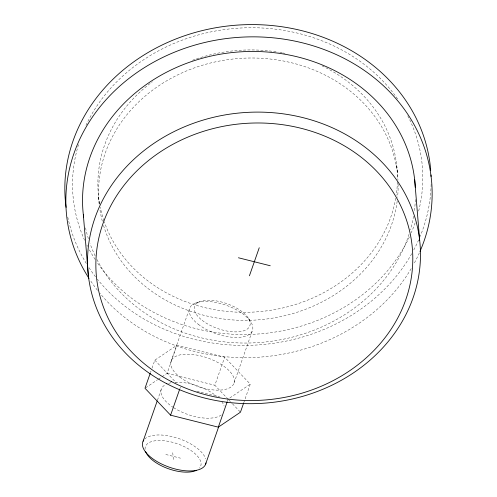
<?xml version="1.0" encoding="UTF-8"?>
<svg xmlns="http://www.w3.org/2000/svg" width="497" height="497" viewBox="0 0 497 497"><rect width="100%" height="100%" fill="white"/><g stroke="black" fill="none" stroke-linecap="round" stroke-linejoin="round"><path stroke-width="0.37" stroke-dasharray="2.48 1.86" d="M150.535 372.415L151.038 370.979M152.045 368.103L154.815 360.188L176.951 345.229L224.681 357.206L250.271 384.144L244.984 399.253M171.043 361.3L189.506 308.569M157.468 400.191L161.568 388.474M162.065 376.701L167.129 373.278L176.951 345.229M179.908 388.567L180.411 387.132M228.185 399.29L214.853 385.256L224.681 357.206M227.384 401.265L228.142 399.11L250.271 384.144M234.05 383.032L252.519 330.3M243.723 402.843L244.729 399.967M145.627 387.815L157.642 379.689M158.276 379.267L161.438 377.13M195.644 302.996L199.875 301.611M167.129 373.278L214.853 385.256M196.818 391.245L219.935 397.047M165.812 454.5L180.486 458.178M228.719 399.849L231.919 403.216M232.453 403.775L240.449 412.199M154.815 360.188L176.143 382.64M248.45 318.36L250.861 322.044M396.736 165.339L397.401 173.403M172.776 452.711L173.366 459.849M98.611 196.905L99.276 204.969A149.908 131.053 -4.7 0 1 237.448 58.59A149.908 131.053 -4.7 0 1 397.96 180.113M221.246 414.983A33.33 15.078 19.3 0 1 174 407.9M173.465 407.552A33.33 15.078 19.3 0 1 165.482 384.641M168.613 383.361A33.33 15.078 19.3 0 1 171.415 382.702M175.211 382.28A33.33 15.078 19.3 0 1 216.655 396.314M221.817 401.706A33.33 15.078 19.3 0 1 224.122 406.117M144.646 439.099A33.33 15.078 19.3 0 1 177.584 438.168A33.33 15.078 19.3 0 1 205.652 458.855M145.081 449.294A29.323 13.264 19.3 0 1 177.168 443.703A29.323 13.264 19.3 0 1 199.533 468.075M415.362 199.508A166.607 145.646 -4.7 0 1 414.355 210.945M413.535 216.251A166.607 145.646 -4.7 0 1 410.423 229.776M409.062 234.224A166.607 145.646 -4.7 0 1 260.602 342.433A166.607 145.646 -4.7 0 1 96.859 259.353M95.144 255.874A166.607 145.646 -4.7 0 1 90.106 243.778M88.391 238.678A166.607 145.646 -4.7 0 1 85.136 226.098M419.35 252.88A183.3 160.245 -4.7 0 1 413.871 263.913M411.181 268.635A183.3 160.245 -4.7 0 1 99.841 293.199M97.48 290.273A183.3 160.245 -4.7 0 1 90.243 280.289M397.407 181.784A149.908 131.053 -4.7 0 1 396.196 195.246M395.718 198.222A149.908 131.053 -4.7 0 1 258.142 311.756A149.908 131.053 -4.7 0 1 104.258 221.743M104.01 221.028A149.908 131.053 -4.7 0 1 100.264 207.261M99.568 203.577A149.908 131.053 -4.7 0 1 152.312 81.825M192.463 60.274A149.908 131.053 -4.7 0 1 278.258 52.135M279.73 52.384A149.908 131.053 -4.7 0 1 282.016 52.794M282.781 52.943A149.908 131.053 -4.7 0 1 285.067 53.396M322.013 65.821A149.908 131.053 -4.7 0 1 397.463 178.79M398.103 183.859A149.908 131.053 -4.7 0 1 397.594 197.334M397.178 201.074A149.908 131.053 -4.7 0 1 259.229 319.782A149.908 131.053 -4.7 0 1 103.525 225.508M102.301 221.165A149.908 131.053 -4.7 0 1 99.76 208.678M431.123 184.257A183.3 160.245 -4.7 0 1 420.151 236.398M418.648 239.921A183.3 160.245 -4.7 0 1 413.597 250.289M411.727 253.687A183.3 160.245 -4.7 0 1 97.412 279.202M95.517 276.798A183.3 160.245 -4.7 0 1 88.808 267.392M86.341 263.516A183.3 160.245 -4.7 0 1 67.667 216.543M407.776 115.838A175.286 153.238 -4.7 0 1 418.201 212.809M415.113 222.88A175.286 153.238 -4.7 0 1 411.249 232.77M409.366 236.932A175.286 153.238 -4.7 0 1 259.832 333.872A175.286 153.238 -4.7 0 1 96.865 262.031M95.169 259.49A175.286 153.238 -4.7 0 1 88.975 249.078M87.571 246.406A175.286 153.238 -4.7 0 1 86.894 245.058M84.633 240.299A175.286 153.238 -4.7 0 1 79.048 142.937M85.981 125.306A175.286 153.238 -4.7 0 1 235.516 28.366A175.286 153.238 -4.7 0 1 398.482 100.214M179.79 377.024A33.33 15.078 19.3 0 0 233.217 384.746A33.33 15.078 19.3 0 0 194.625 354.734A33.33 15.078 19.3 0 0 179.79 377.024M198.26 324.286A33.33 15.078 19.3 0 0 251.687 332.008A33.33 15.078 19.3 0 0 213.095 301.996A33.33 15.078 19.3 0 0 198.26 324.286M202.173 320.341A29.323 13.264 19.3 0 0 249.177 327.132A29.323 13.264 19.3 0 0 215.226 300.728A29.323 13.264 19.3 0 0 202.173 320.341"/><path stroke-width="0.75" d="M150.28 373.135L144.994 388.244L170.589 415.181L218.313 427.159L240.449 412.199L243.474 403.564M143.105 441.212L157.214 400.924M170.589 415.181L179.653 389.288M249.419 275.785L259.248 247.736M218.313 427.159L227.129 401.986M205.404 464.701L218.742 426.612M238.423 257.769L270.244 265.752M414.672 179.709L419.679 240.349M83.341 214.791L88.348 275.431M205.988 462.9A33.33 15.078 19.3 0 1 168.284 466.832A33.33 15.078 19.3 0 1 143.77 440.112M196.408 470.342A29.323 13.264 19.3 0 1 167.824 468.528A29.323 13.264 19.3 0 1 145.671 451.761M83.62 217.059A166.607 145.646 -4.7 0 1 235.677 52.21A166.607 145.646 -4.7 0 1 415.299 187.307M88.982 278.363A183.3 160.245 -4.7 0 1 236.1 37.53A183.3 160.245 -4.7 0 1 419.965 251.476M430.998 174.956A183.3 160.245 -4.7 0 1 431.061 176.503M66.107 207.361A183.3 160.245 -4.7 0 1 230.863 25.658A183.3 160.245 -4.7 0 1 430.706 170.309M166.893 383.783A166.607 145.646 -4.7 0 0 420.425 258.626A166.607 145.646 -4.7 0 0 174.727 131.258A166.607 145.646 -4.7 0 0 166.893 383.783M171.403 381.597A158.593 138.638 -4.7 0 0 412.74 262.459A158.593 138.638 -4.7 0 0 178.858 141.216A158.593 138.638 -4.7 0 0 171.403 381.597"/></g></svg>
